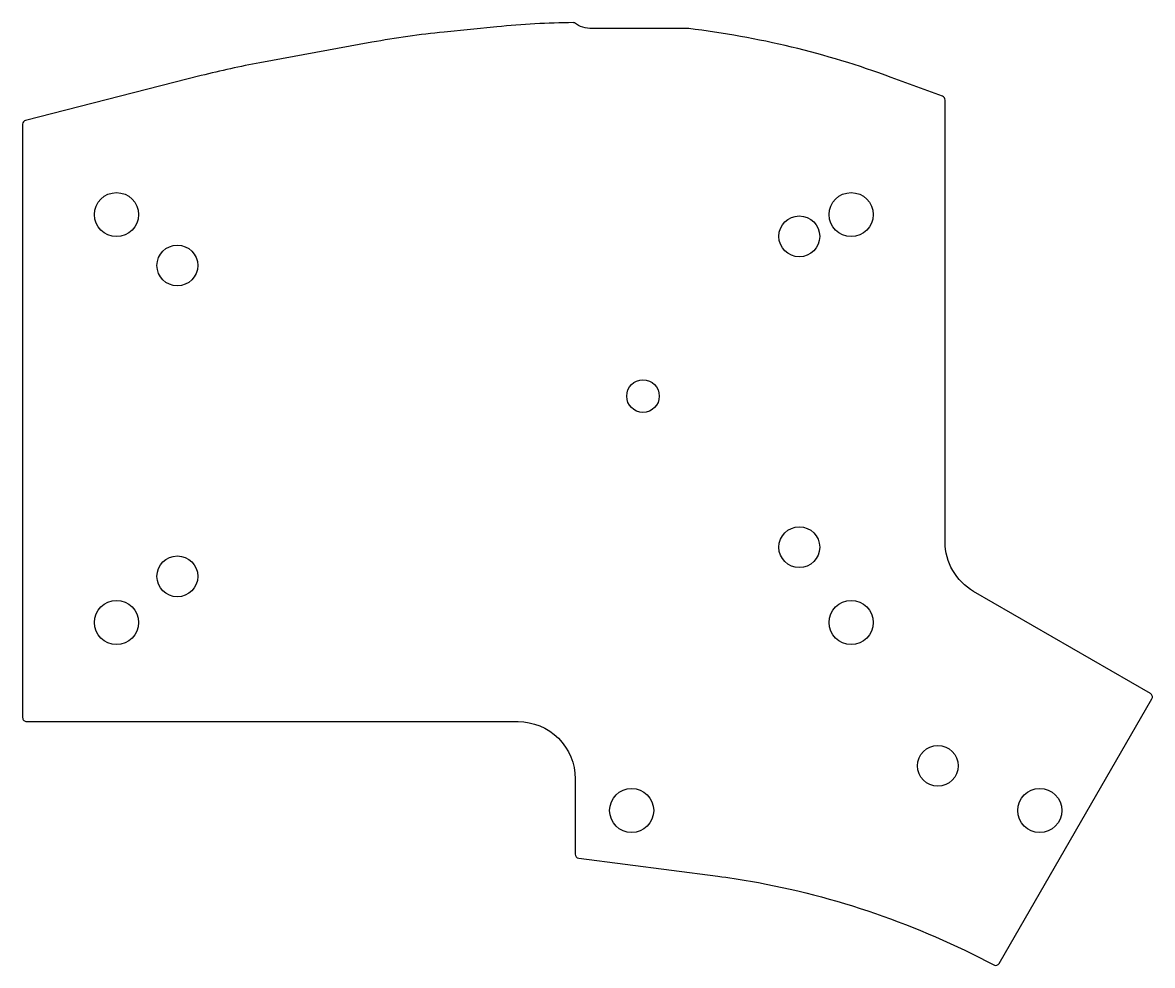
# Model space of a CAD drawing. Header units: millimetres. Extents: x 7 to 145, y 12 to 127.
import ezdxf

# ---------------------------------------------------------------- set-up
doc = ezdxf.new("R2010")
doc.units = ezdxf.units.MM
doc.layers.add('CUTOUTS', color=1, linetype='CONTINUOUS')
doc.layers.add('PERIMETER', color=5, linetype='CONTINUOUS')

msp = doc.modelspace()

# ---------------------------------------------------------------- linework, layer by layer
at = {"layer": 'CUTOUTS'}
for centre, radius in [((18.51, 103.94), 2.7), ((108.51, 103.94), 2.7), ((102.16, 101.27), 2.5), ((25.96, 97.7), 2.5), ((83.01, 81.7), 2), ((102.16, 63.17), 2.5), ((25.96, 59.6), 2.5), ((18.51, 53.94), 2.7), ((108.51, 53.94), 2.7), ((119.13, 36.38), 2.5), ((81.62, 30.9), 2.7), ((131.62, 30.9), 2.7)]:
    msp.add_circle(centre, radius, dxfattribs=at)
at = {"layer": 'PERIMETER'}
msp.add_lwpolyline([(7, 42.3, 0.414214), (7.5, 41.8), (67.7, 41.8, -0.414214), (74.7, 34.8), (74.7, 25.56, 0.376854), (75.13, 25.06), (92.16, 22.85, -0.009999), (96.17, 22.25, -0.078121), (125.98, 11.98, 0.403764), (126.64, 12.17), (145.36, 44.58, 0.414214), (145.17, 45.26), (123.52, 57.76, -0.267949), (120.02, 63.82), (120.02, 117.98, 0.314018), (119.7, 118.44), (113.42, 120.76, 0.058972), (88.62, 126.73), (76.78, 126.73, -0.156547), (74.6, 127.43, 0.159806), (74.45, 127.47, 0.021576), (65.11, 126.95), (58.63, 126.31, 0.020598), (49.79, 125.06), (36.08, 122.55, 0.017016), (28.87, 120.97), (7.37, 115.49, 0.342902), (7, 115.01)], format="xyb", close=True, dxfattribs=at)

doc.saveas('drawing.dxf')
